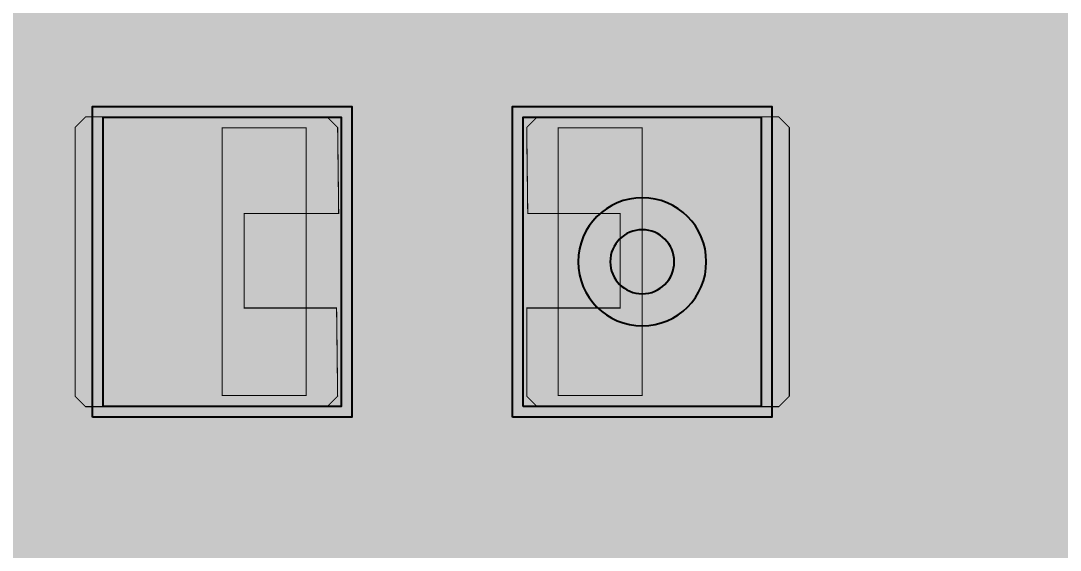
# Model space of a CAD drawing. Header units: millimetres. Extents: x 40 to 109, y -239.5 to -186.7.
# Drawn here: x 101.138 to 106.086, y -206.912 to -204.39 of the extents above; entities that cross this region are included whole.
import ezdxf

# ---------------------------------------------------------------- set-up
doc = ezdxf.new("R2010")
doc.units = ezdxf.units.MM
doc.header["$MEASUREMENT"] = 0
for name, color, linetype, true_color in [('Bottom-Layer', 7, 'Continuous', 0x0000ff), ('Component-Marking-Layer', 7, 'Continuous', 0x66ffcc), ('Component-Shape-Layer', 7, 'Continuous', 0x00cccc), ('Hole-Layer', 7, 'Continuous', 0x222222), ('Multi-Layer', 7, 'Continuous', 0xc0c0c0), ('Pin-Soldering-Layer', 7, 'Continuous', 0xcc9999), ('Top-Layer', 7, 'Continuous', 0xff0000), ('Top-Paste-Mask-Layer', 7, 'Continuous', 0x808080), ('Top-Silkscreen-Layer', 7, 'Continuous', 0xffcc00), ('Top-Solder-Mask-Layer', 7, 'Continuous', 0x800080)]:
    doc.layers.add(name, color=color, linetype=linetype, true_color=true_color)

msp = doc.modelspace()

# ---------------------------------------------------------------- hatches: boundary and pattern name
at = {"layer": 'Bottom-Layer'}
msp.add_hatch(color=256, dxfattribs=at).paths.add_polyline_path([(78.3696, -237.8943), (70.7287, -237.8943), (70.9732, -237.6804), (71.1322, -237.397), (71.1872, -237.0767), (71.1872, -236.4767), (71.0924, -236.061), (70.8265, -235.7276), (70.4423, -235.5426), (70.0159, -235.5426), (69.6317, -235.7276), (69.3659, -236.061), (69.271, -236.4767), (69.271, -237.0767), (69.3261, -237.397), (69.485, -237.6804), (69.7295, -237.8943), (42.6721, -237.8943), (42.1074, -237.82), (41.5812, -237.602), (41.1293, -237.2553), (40.7825, -236.8034), (40.5646, -236.2772), (40.4902, -235.7125), (40.4902, -195.0724), (40.5646, -194.5077), (40.7825, -193.9815), (41.1293, -193.5296), (41.5812, -193.1828), (42.1074, -192.9649), (42.6721, -192.8905), (106.2992, -192.8905), (106.8639, -192.9649), (107.3901, -193.1828), (107.842, -193.5296), (108.1888, -193.9815), (108.4067, -194.5077), (108.4811, -195.0724), (108.4811, -217.4266), (104.2734, -217.4266), (104.1363, -217.4538), (104.0201, -217.5315), (103.1894, -218.3622), (103.1117, -218.4784), (103.0845, -218.6154), (103.0845, -224.6154), (103.1117, -224.7525), (103.1894, -224.8687), (104.1264, -225.8057), (104.2426, -225.8833), (104.3796, -225.9106), (108.4576, -225.9106), (108.4811, -235.7125), (108.4067, -236.2772), (108.1888, -236.8034), (107.842, -237.2553), (107.3901, -237.602), (106.8639, -237.82), (106.2992, -237.8943), (79.3687, -237.8943), (79.6133, -237.6804), (79.7722, -237.397), (79.8273, -237.0767), (79.8273, -236.4767), (79.7324, -236.061), (79.4666, -235.7276), (79.0824, -235.5426), (78.656, -235.5426), (78.2718, -235.7276), (78.0059, -236.061), (77.911, -236.4767), (77.911, -237.0767), (77.9661, -237.397), (78.1251, -237.6804)])
at = {"layer": 'Component-Marking-Layer'}
msp.add_hatch(color=256, dxfattribs=at).paths.add_polyline_path([(102.0361, -206.1755, 1), (102.1561, -206.1755, 1)])
msp.add_hatch(color=256, dxfattribs=at).paths.add_polyline_path([(102.0361, -206.1755, 1), (102.1561, -206.1755, 1)])
at = {"layer": 'Pin-Soldering-Layer'}
for points in [[(102.0961, -206.1754), (102.0961, -204.9005), (102.4961, -204.9005), (102.4961, -206.1754)], [(102.0961, -206.1754), (102.0961, -204.9005), (102.4961, -204.9005), (102.4961, -206.1754)], [(104.0961, -206.1754), (104.0961, -204.9005), (103.6961, -204.9005), (103.6961, -206.1754)], [(104.0961, -206.1754), (104.0961, -204.9005), (103.6961, -204.9005), (103.6961, -206.1754)]]:
    msp.add_hatch(color=256, dxfattribs=at).paths.add_polyline_path(points)
at = {"layer": 'Top-Layer'}
for points in [[(102.8956, -204.4144), (103.0747, -204.3664), (103.2058, -204.2353), (103.2537, -204.0562), (103.2537, -202.9237), (103.2058, -202.7446), (103.0747, -202.6135), (102.8956, -202.5655), (101.8176, -202.5655), (101.9688, -202.4144), (102.8956, -202.4144), (103.0747, -202.3664), (103.2058, -202.2353), (103.2537, -202.0562), (103.2537, -201.222), (105.3953, -203.3636), (105.3953, -206.9444), (105.2453, -206.7944), (105.0879, -206.6892), (104.9022, -206.6523), (102.691, -206.6523), (102.5054, -206.6892), (102.348, -206.7944), (101.9546, -207.1877), (101.8076, -207.1877), (101.744, -207.1934), (101.6825, -207.2103), (101.621, -207.1934), (101.5575, -207.1877), (101.4175, -207.1877), (101.4175, -206.9027), (101.7355, -206.5846), (102.6624, -206.5846), (102.8414, -206.5366), (102.9725, -206.4055), (103.0205, -206.2265), (103.0205, -204.8494), (102.926, -204.607), (102.6922, -204.4925), (102.6922, -204.4144)], [(103.1717, -206.2265), (103.2197, -206.4055), (103.3507, -206.5366), (103.5298, -206.5846), (104.6624, -206.5846), (104.8414, -206.5366), (104.9725, -206.4055), (105.0205, -206.2265), (105.0205, -204.8494), (104.9725, -204.6704), (104.8414, -204.5393), (104.6624, -204.4913), (103.5298, -204.4913), (103.3507, -204.5393), (103.2197, -204.6704), (103.1717, -204.8494)], [(101.5298, -206.2265), (101.5298, -204.8494), (102.6624, -204.8494), (102.6624, -206.2265)], [(103.5298, -206.2265), (103.5298, -204.8494), (104.6624, -204.8494), (104.6624, -206.2265)]]:
    msp.add_hatch(color=256, dxfattribs=at).paths.add_polyline_path(points)
at = {"layer": 'Top-Paste-Mask-Layer'}
for points in [[(101.3961, -206.178), (101.3961, -204.898), (101.4461, -204.848), (102.5961, -204.848), (102.6461, -204.898), (102.6511, -205.308), (102.2011, -205.308), (102.2011, -205.758), (102.6411, -205.758), (102.6461, -206.178), (102.5961, -206.228), (101.4461, -206.228)], [(101.3961, -206.178), (101.3961, -204.898), (101.4461, -204.848), (102.5961, -204.848), (102.6461, -204.898), (102.6511, -205.308), (102.2011, -205.308), (102.2011, -205.758), (102.6411, -205.758), (102.6461, -206.178), (102.5961, -206.228), (101.4461, -206.228)], [(103.5461, -206.178), (103.5461, -205.758), (103.9911, -205.758), (103.9911, -205.308), (103.5511, -205.308), (103.5461, -204.898), (103.5961, -204.848), (104.7461, -204.848), (104.7961, -204.898), (104.7961, -206.178), (104.7461, -206.228), (103.5961, -206.228)], [(103.5461, -206.178), (103.5461, -205.758), (103.9911, -205.758), (103.9911, -205.308), (103.5511, -205.308), (103.5461, -204.898), (103.5961, -204.848), (104.7461, -204.848), (104.7961, -204.898), (104.7961, -206.178), (104.7461, -206.228), (103.5961, -206.228)]]:
    msp.add_hatch(color=256, dxfattribs=at).paths.add_polyline_path(points)
at = {"layer": 'Top-Solder-Mask-Layer'}
for points in [[(101.479, -206.2773), (101.479, -204.7986), (102.7132, -204.7986), (102.7132, -206.2773)], [(103.479, -206.2773), (103.479, -204.7986), (104.7132, -204.7986), (104.7132, -206.2773)]]:
    msp.add_hatch(color=256, dxfattribs=at).paths.add_polyline_path(points)

# ---------------------------------------------------------------- linework, layer by layer
at = {"layer": 'Component-Marking-Layer', "const_width": 0.129}
msp.add_lwpolyline([(102.0361, -206.1755, 1), (102.1561, -206.1755, 1)], format="xyb", close=True, dxfattribs=at)
msp.add_lwpolyline([(102.0361, -206.1755, 1), (102.1561, -206.1755, 1)], format="xyb", close=True, dxfattribs=at)
at = {"layer": 'Component-Shape-Layer', "const_width": 0.0508}
msp.add_lwpolyline([(102.0961, -206.1754), (102.0961, -204.9005), (104.0961, -204.9005), (104.0961, -206.1754)], close=True, dxfattribs=at)
msp.add_lwpolyline([(102.0961, -206.1754), (102.0961, -204.9005), (104.0961, -204.9005), (104.0961, -206.1754)], close=True, dxfattribs=at)
at = {"layer": 'Hole-Layer'}
msp.add_lwpolyline([(103.9436, -205.5379, 1), (104.2486, -205.5379, 1)], format="xyb", close=True, dxfattribs=at)
at = {"layer": 'Multi-Layer'}
msp.add_lwpolyline([(103.7911, -205.5379, 1), (104.4011, -205.5379), (104.4011, -205.5379, 1), (103.7911, -205.5379)], format="xyb", dxfattribs=at)
at = {"layer": 'Pin-Soldering-Layer', "const_width": 0.00508}
for points in [[(102.0961, -206.1754), (102.0961, -204.9005), (102.4961, -204.9005), (102.4961, -206.1754)], [(102.0961, -206.1754), (102.0961, -204.9005), (102.4961, -204.9005), (102.4961, -206.1754)], [(104.0961, -206.1754), (104.0961, -204.9005), (103.6961, -204.9005), (103.6961, -206.1754)], [(104.0961, -206.1754), (104.0961, -204.9005), (103.6961, -204.9005), (103.6961, -206.1754)]]:
    msp.add_lwpolyline(points, close=True, dxfattribs=at)
at = {"layer": 'Top-Layer'}
for points, const_width in [([(105.8804, -203.1626), (105.8804, -207.6122)], 0.254), ([(105.3953, -203.3636), (105.3953, -206.9444), (105.2453, -206.7944), (105.0879, -206.6892), (104.9022, -206.6523), (102.691, -206.6523), (102.5054, -206.6892), (102.348, -206.7944), (101.9546, -207.1877)], 0.0508), ([(102.2071, -203.4899), (102.2071, -205.4269)], 0.254), ([(101.4175, -207.1877), (101.4175, -206.9027), (101.7355, -206.5846), (102.6624, -206.5846), (102.8414, -206.5366), (102.9725, -206.4055), (103.0205, -206.2265), (103.0205, -204.8494), (102.926, -204.607), (102.6922, -204.4925), (102.6922, -204.4144), (102.8956, -204.4144), (103.0747, -204.3664), (103.2058, -204.2353)], 0.0508), ([(104.0961, -204.852), (104.0961, -204.5929)], 0.0508), ([(102.2071, -205.4269), (102.0961, -205.5379)], 0.254), ([(100.9323, -206.7017), (102.0961, -205.5379)], 0.254), ([(103.5324, -205.5379), (103.2733, -205.5379)], 0.0508), ([(104.6598, -205.5379), (104.9189, -205.5379)], 0.0508), ([(104.0961, -206.2239), (104.0961, -206.483)], 0.0508)]:
    msp.add_lwpolyline(points, dxfattribs=dict(at, const_width=const_width))
at = {"layer": 'Top-Layer', "const_width": 0.0508}
msp.add_lwpolyline([(103.1717, -206.2265), (103.2197, -206.4055), (103.3507, -206.5366), (103.5298, -206.5846), (104.6624, -206.5846), (104.8414, -206.5366), (104.9725, -206.4055), (105.0205, -206.2265), (105.0205, -204.8494), (104.9725, -204.6704), (104.8414, -204.5393), (104.6624, -204.4913), (103.5298, -204.4913), (103.3507, -204.5393), (103.2197, -204.6704), (103.1717, -204.8494)], close=True, dxfattribs=at)
at = {"layer": 'Top-Layer'}
for points in [[(101.5298, -206.2265), (101.5298, -204.8494), (102.6624, -204.8494), (102.6624, -206.2265)], [(103.5298, -206.2265), (103.5298, -204.8494), (104.6624, -204.8494), (104.6624, -206.2265)]]:
    msp.add_lwpolyline(points, close=True, dxfattribs=at)
at = {"layer": 'Top-Paste-Mask-Layer', "const_width": 0.00508}
for points in [[(101.3961, -206.178), (101.3961, -204.898), (101.4461, -204.848), (102.5961, -204.848), (102.6461, -204.898), (102.6511, -205.308), (102.2011, -205.308), (102.2011, -205.758), (102.6411, -205.758), (102.6461, -206.178), (102.5961, -206.228), (101.4461, -206.228)], [(101.3961, -206.178), (101.3961, -204.898), (101.4461, -204.848), (102.5961, -204.848), (102.6461, -204.898), (102.6511, -205.308), (102.2011, -205.308), (102.2011, -205.758), (102.6411, -205.758), (102.6461, -206.178), (102.5961, -206.228), (101.4461, -206.228)], [(103.5461, -206.178), (103.5461, -205.758), (103.9911, -205.758), (103.9911, -205.308), (103.5511, -205.308), (103.5461, -204.898), (103.5961, -204.848), (104.7461, -204.848), (104.7961, -204.898), (104.7961, -206.178), (104.7461, -206.228), (103.5961, -206.228)], [(103.5461, -206.178), (103.5461, -205.758), (103.9911, -205.758), (103.9911, -205.308), (103.5511, -205.308), (103.5461, -204.898), (103.5961, -204.848), (104.7461, -204.848), (104.7961, -204.898), (104.7961, -206.178), (104.7461, -206.228), (103.5961, -206.228)]]:
    msp.add_lwpolyline(points, close=True, dxfattribs=at)
at = {"layer": 'Top-Silkscreen-Layer', "const_width": 0.1524}
for points in [[(101.335, -206.455), (101.335, -204.6209)], [(101.335, -204.6209), (102.6199, -204.6209)], [(101.335, -206.455), (101.335, -204.6209)], [(101.335, -204.6209), (102.6199, -204.6209)], [(104.8572, -204.6209), (103.5723, -204.6209)], [(104.8572, -204.6209), (103.5723, -204.6209)], [(104.8572, -206.455), (104.8572, -204.6209)], [(104.8572, -206.455), (104.8572, -204.6209)], [(102.6199, -206.455), (101.335, -206.455)], [(102.6199, -206.455), (101.335, -206.455)], [(103.5723, -206.455), (104.8572, -206.455)], [(103.5723, -206.455), (104.8572, -206.455)]]:
    msp.add_lwpolyline(points, dxfattribs=at)
at = {"layer": 'Top-Solder-Mask-Layer'}
for points in [[(101.479, -206.2773), (101.479, -204.7986), (102.7132, -204.7986), (102.7132, -206.2773)], [(103.479, -206.2773), (103.479, -204.7986), (104.7132, -204.7986), (104.7132, -206.2773)]]:
    msp.add_lwpolyline(points, close=True, dxfattribs=at)

doc.saveas('drawing.dxf')
